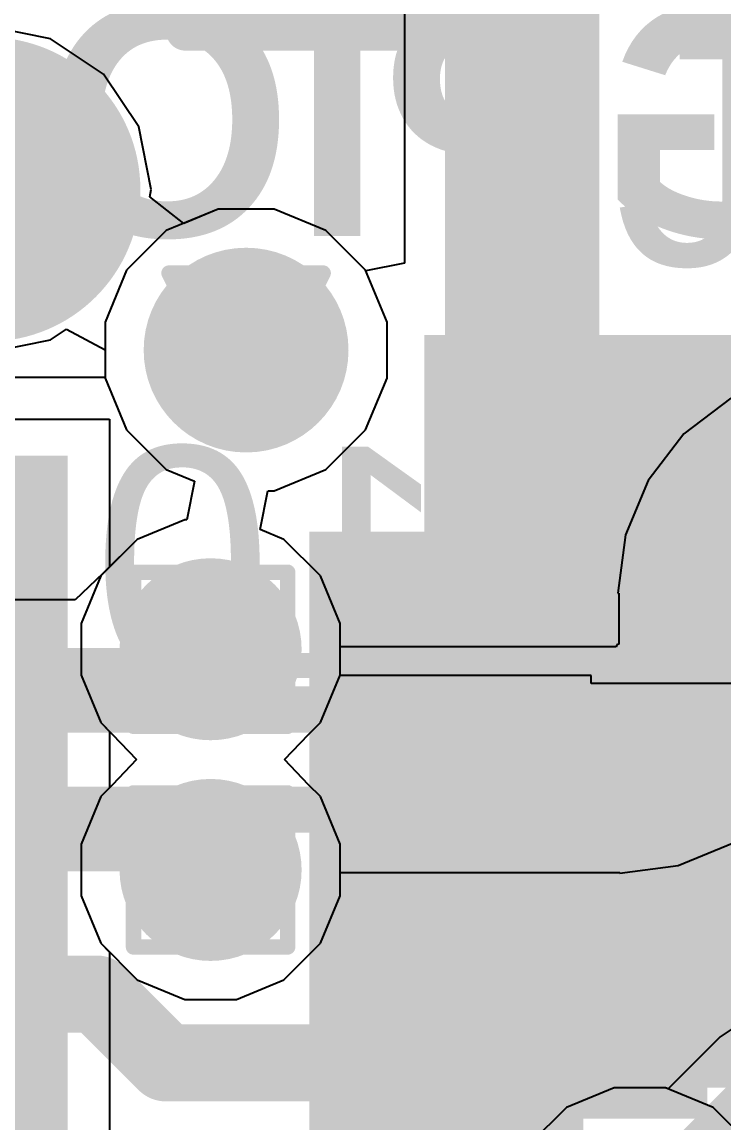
# Model space of a CAD drawing. Header units: inches. Extents: x -6 to 5433, y -4 to 5447.
# Drawn here: x 2.467 to 4.78, y 21.61 to 25.236 of the extents above; entities that cross this region are included whole.
import ezdxf

# ---------------------------------------------------------------- set-up
doc = ezdxf.new("R2010")
doc.units = ezdxf.units.IN
for name, color, linetype in [('Bottom Layer', 5, 'Continuous'), ('Bottom Overlay', 54, 'Continuous'), ('Bottom Paste', 16, 'Continuous'), ('Bottom Solder', 6, 'Continuous'), ('Drill Drawing', 1, 'Continuous'), ('Ground', 16, 'Continuous'), ('Multi-Layer', 9, 'Continuous'), ('Pad Holes', 156, 'Continuous'), ('Power', 76, 'Continuous'), ('Top Layer', 1, 'Continuous'), ('Top Overlay', 2, 'Continuous'), ('Top Paste', 8, 'Continuous'), ('Top Solder', 216, 'Continuous'), ('Via Holes', 16, 'Continuous')]:
    doc.layers.add(name, color=color, linetype=linetype)
doc.styles.add('Arial', font='', dxfattribs={"height": 0.2})
doc.styles.add('Arial_Bold', font='', dxfattribs={"height": 0.2})
doc.styles.get('Arial').set_extended_font_data('Arial')
doc.styles.get('Arial_Bold').set_extended_font_data('Arial', bold=True)

# ---------------------------------------------------------------- blocks, each defined once
blk = doc.blocks.new('S___23_B_108')
at = {"layer": 'Bottom Layer'}
for points in [[(-1.36000109, 1.46000089), (-0.54000019, 1.46000089), (-0.54000019, 0.54000019), (-1.36000109, 0.54000019)], [(0.54000019, 1.46000089), (1.36000109, 1.46000089), (1.36000109, 0.54000019), (0.54000019, 0.54000019)], [(-0.41000045, -0.54000019), (0.41000045, -0.54000019), (0.41000045, -1.46000089), (-0.41000045, -1.46000089)]]:
    blk.add_hatch(color=5, dxfattribs=at).paths.add_polyline_path(points)
at = {"layer": 'Bottom Paste'}
for points in [[(-1.36000109, 1.46000089), (-0.54000019, 1.46000089), (-0.54000019, 0.54000019), (-1.36000109, 0.54000019)], [(0.54000019, 1.46000089), (1.36000109, 1.46000089), (1.36000109, 0.54000019), (0.54000019, 0.54000019)], [(-0.41000045, -0.54000019), (0.41000045, -0.54000019), (0.41000045, -1.46000089), (-0.41000045, -1.46000089)]]:
    blk.add_hatch(color=16, dxfattribs=at).paths.add_polyline_path(points)
at = {"layer": 'Bottom Solder'}
for points in [[(-1.46160109, 1.56160089), (-0.43840019, 1.56160089), (-0.43840019, 0.43840019), (-1.46160109, 0.43840019)], [(0.43840019, 1.56160089), (1.46160109, 1.56160089), (1.46160109, 0.43840019), (0.43840019, 0.43840019)], [(-0.51160045, -0.43840019), (0.51160045, -0.43840019), (0.51160045, -1.56160089), (-0.51160045, -1.56160089)]]:
    blk.add_hatch(color=6, dxfattribs=at).paths.add_polyline_path(points)
at = {"layer": 'Bottom Overlay'}
for points in [[(-1.6764, 1.2954, 0.127, 0.127, 0), (-1.5494, 1.1684, 0.127, 0.127, 0)], [(-1.6764, 1.0414, 0.127, 0.127, 0), (-1.6764, 1.2954, 0.127, 0.127, 0)], [(-1.6764, 1.0414, 0.127, 0.127, 0), (-1.5494, 1.1684, 0.127, 0.127, 0)], [(-0.3302, 0.7874, 0.127, 0.127, 0), (0.3302, 0.7874, 0.127, 0.127, 0)], [(-1.5494, -0.8128, 0.127, 0.127, 0), (-1.5494, 0.5841999999999999, 0.127, 0.127, 0)], [(1.5494, -0.8128, 0.127, 0.127, 0), (1.5494, 0.5841999999999999, 0.127, 0.127, 0)], [(-1.5494, -0.8128, 0.127, 0.127, 0), (-0.5588, -0.8128, 0.127, 0.127, 0)], [(0.5588, -0.8128, 0.127, 0.127, 0), (1.5494, -0.8128, 0.127, 0.127, 0)]]:
    blk.add_lwpolyline(points, format="xyseb", dxfattribs=at)
for points in [[(-1.70815, 1.2954, 0.0635, 0.0635, 1), (-1.64465, 1.2954, 0.0635, 0.0635, 1)], [(-1.70815, 1.2954, 0.0635, 0.0635, 1), (-1.64465, 1.2954, 0.0635, 0.0635, 1)], [(-1.58115, 1.1684, 0.0635, 0.0635, 1), (-1.51765, 1.1684, 0.0635, 0.0635, 1)], [(-1.58115, 1.1684, 0.0635, 0.0635, 1), (-1.51765, 1.1684, 0.0635, 0.0635, 1)], [(-1.70815, 1.0414, 0.0635, 0.0635, 1), (-1.64465, 1.0414, 0.0635, 0.0635, 1)], [(-1.70815, 1.0414, 0.0635, 0.0635, 1), (-1.64465, 1.0414, 0.0635, 0.0635, 1)], [(-0.36195, 0.7874, 0.0635, 0.0635, 1), (-0.29845, 0.7874, 0.0635, 0.0635, 1)], [(0.29845, 0.7874, 0.0635, 0.0635, 1), (0.36195, 0.7874, 0.0635, 0.0635, 1)], [(-1.58115, 0.5841999999999999, 0.0635, 0.0635, 1), (-1.51765, 0.5841999999999999, 0.0635, 0.0635, 1)], [(1.51765, 0.5841999999999999, 0.0635, 0.0635, 1), (1.58115, 0.5841999999999999, 0.0635, 0.0635, 1)], [(-1.58115, -0.8128, 0.0635, 0.0635, 1), (-1.51765, -0.8128, 0.0635, 0.0635, 1)], [(-1.58115, -0.8128, 0.0635, 0.0635, 1), (-1.51765, -0.8128, 0.0635, 0.0635, 1)], [(-0.5905499999999999, -0.8128, 0.0635, 0.0635, 1), (-0.52705, -0.8128, 0.0635, 0.0635, 1)], [(0.52705, -0.8128, 0.0635, 0.0635, 1), (0.5905499999999999, -0.8128, 0.0635, 0.0635, 1)], [(1.51765, -0.8128, 0.0635, 0.0635, 1), (1.58115, -0.8128, 0.0635, 0.0635, 1)], [(1.51765, -0.8128, 0.0635, 0.0635, 1), (1.58115, -0.8128, 0.0635, 0.0635, 1)]]:
    blk.add_lwpolyline(points, format="xyseb", close=True, dxfattribs=at)
blk = doc.blocks.new('12401832E402A_149')
at = {"layer": 'Bottom Layer'}
h = blk.add_hatch(color=5, dxfattribs=at)
edge = h.paths.add_edge_path()
edge.add_arc((-4.12999682, 1.62000057), 0.3999992, 180, 360)
edge.add_line((-3.72999762, 1.62000057), (-3.72999762, 2.42000151))
edge.add_arc((-4.12999682, 2.42000151), 0.3999992, 0, 180)
edge.add_line((-4.52999602, 2.42000151), (-4.52999602, 1.62000057))
at = {"layer": 'Bottom Solder'}
h = blk.add_hatch(color=6, dxfattribs=at)
edge = h.paths.add_edge_path()
edge.add_arc((-3.59999788, 3.27000108), 0.1016, 0, 360)
h = blk.add_hatch(color=6, dxfattribs=at)
edge = h.paths.add_edge_path()
edge.add_arc((-4.12999682, 1.62000057), 0.5015992, 180, 360)
edge.add_line((-3.628397619999999, 1.62000057), (-3.628397619999999, 2.42000151))
edge.add_arc((-4.12999682, 2.42000151), 0.5015992, 0, 180)
edge.add_line((-4.63159602, 2.42000151), (-4.63159602, 1.62000057))
at = {"layer": 'Ground'}
h = blk.add_hatch(color=16, dxfattribs=at)
edge = h.paths.add_edge_path()
edge.add_arc((-4.12999682, 1.62000057), 0.3999992, 180, 360)
edge.add_line((-3.72999762, 1.62000057), (-3.72999762, 2.42000151))
edge.add_arc((-4.12999682, 2.42000151), 0.3999992, 0, 180)
edge.add_line((-4.52999602, 2.42000151), (-4.52999602, 1.62000057))
at = {"layer": 'Multi-Layer'}
h = blk.add_hatch(color=9, dxfattribs=at)
edge = h.paths.add_edge_path()
edge.add_arc((-4.12999682, 1.62000057), 0.3999992, 180, 360)
edge.add_line((-3.72999762, 1.62000057), (-3.72999762, 2.42000151))
edge.add_arc((-4.12999682, 2.42000151), 0.3999992, 0, 180)
edge.add_line((-4.52999602, 2.42000151), (-4.52999602, 1.62000057))
at = {"layer": 'Pad Holes'}
h = blk.add_hatch(color=7, dxfattribs=at)
edge = h.paths.add_edge_path()
edge.add_arc((-3.59999788, 3.27000108), 0.33749996, 0, 360)
h = blk.add_hatch(color=7, dxfattribs=at)
edge = h.paths.add_edge_path()
edge.add_arc((-4.12999682, 1.72000037), 0.2499995, 180, 360)
edge.add_line((-3.87999732, 1.72000037), (-3.87999732, 2.32000171))
edge.add_arc((-4.12999682, 2.32000171), 0.2499995, 0, 180)
edge.add_line((-4.37999632, 2.32000171), (-4.37999632, 1.72000037))
at = {"layer": 'Power'}
h = blk.add_hatch(color=76, dxfattribs=at)
edge = h.paths.add_edge_path()
edge.add_arc((-4.12999682, 1.62000057), 0.3999992, 180, 360)
edge.add_line((-3.72999762, 1.62000057), (-3.72999762, 2.42000151))
edge.add_arc((-4.12999682, 2.42000151), 0.3999992, 0, 180)
edge.add_line((-4.52999602, 2.42000151), (-4.52999602, 1.62000057))
at = {"layer": 'Top Layer'}
for points in [[(-2.89999674, 3.58000173), (-2.89999674, 4.28000287), (-2.59999734, 4.28000287), (-2.59999734, 3.58000173)], [(-2.39999774, 3.58000173), (-2.39999774, 4.28000287), (-2.09999834, 4.28000287), (-2.09999834, 3.58000173)], [(-1.8999962, 3.58000173), (-1.8999962, 4.28000287), (-1.5999968, 4.28000287), (-1.5999968, 3.58000173)], [(-1.3999972, 3.58000173), (-1.3999972, 4.28000287), (-1.0999978, 4.28000287), (-1.0999978, 3.58000173)], [(-3.14999624, 1.88000005), (-3.14999624, 2.58000119), (-2.84999684, 2.58000119), (-2.84999684, 1.88000005)], [(-2.64999724, 1.88000005), (-2.64999724, 2.58000119), (-2.34999784, 2.58000119), (-2.34999784, 1.88000005)], [(-2.14999824, 1.88000005), (-2.14999824, 2.58000119), (-1.84999884, 2.58000119), (-1.84999884, 1.88000005)], [(-1.6499967, 1.88000005), (-1.6499967, 2.58000119), (-1.3499973, 2.58000119), (-1.3499973, 1.88000005)], [(-1.1499977, 1.88000005), (-1.1499977, 2.58000119), (-0.8499983, 2.58000119), (-0.8499983, 1.88000005)]]:
    blk.add_hatch(color=1, dxfattribs=at).paths.add_polyline_path(points)
h = blk.add_hatch(color=1, dxfattribs=at)
edge = h.paths.add_edge_path()
edge.add_arc((-4.12999682, 1.62000057), 0.3999992, 180, 360)
edge.add_line((-3.72999762, 1.62000057), (-3.72999762, 2.42000151))
edge.add_arc((-4.12999682, 2.42000151), 0.3999992, 0, 180)
edge.add_line((-4.52999602, 2.42000151), (-4.52999602, 1.62000057))
at = {"layer": 'Top Paste'}
for points in [[(-2.89999674, 3.58000173), (-2.89999674, 4.28000287), (-2.59999734, 4.28000287), (-2.59999734, 3.58000173)], [(-2.39999774, 3.58000173), (-2.39999774, 4.28000287), (-2.09999834, 4.28000287), (-2.09999834, 3.58000173)], [(-1.8999962, 3.58000173), (-1.8999962, 4.28000287), (-1.5999968, 4.28000287), (-1.5999968, 3.58000173)], [(-1.3999972, 3.58000173), (-1.3999972, 4.28000287), (-1.0999978, 4.28000287), (-1.0999978, 3.58000173)], [(-3.14999624, 1.88000005), (-3.14999624, 2.58000119), (-2.84999684, 2.58000119), (-2.84999684, 1.88000005)], [(-2.64999724, 1.88000005), (-2.64999724, 2.58000119), (-2.34999784, 2.58000119), (-2.34999784, 1.88000005)], [(-2.14999824, 1.88000005), (-2.14999824, 2.58000119), (-1.84999884, 2.58000119), (-1.84999884, 1.88000005)], [(-1.6499967, 1.88000005), (-1.6499967, 2.58000119), (-1.3499973, 2.58000119), (-1.3499973, 1.88000005)], [(-1.1499977, 1.88000005), (-1.1499977, 2.58000119), (-0.8499983, 2.58000119), (-0.8499983, 1.88000005)]]:
    blk.add_hatch(color=8, dxfattribs=at).paths.add_polyline_path(points)
at = {"layer": 'Top Solder'}
for points in [[(-3.00159674, 3.47840173), (-3.00159674, 4.381602869999999), (-2.49839734, 4.381602869999999), (-2.49839734, 3.47840173)], [(-2.50159774, 3.47840173), (-2.50159774, 4.381602869999999), (-1.99839834, 4.381602869999999), (-1.99839834, 3.47840173)], [(-2.0015962, 3.47840173), (-2.0015962, 4.381602869999999), (-1.4983968, 4.381602869999999), (-1.4983968, 3.47840173)], [(-1.5015972, 3.47840173), (-1.5015972, 4.381602869999999), (-0.9983978, 4.381602869999999), (-0.9983978, 3.47840173)], [(-3.25159624, 1.77840005), (-3.25159624, 2.68160119), (-2.74839684, 2.68160119), (-2.74839684, 1.77840005)], [(-2.75159724, 1.77840005), (-2.75159724, 2.68160119), (-2.24839784, 2.68160119), (-2.24839784, 1.77840005)], [(-2.25159824, 1.77840005), (-2.25159824, 2.68160119), (-1.74839884, 2.68160119), (-1.74839884, 1.77840005)], [(-1.7515967, 1.77840005), (-1.7515967, 2.68160119), (-1.2483973, 2.68160119), (-1.2483973, 1.77840005)], [(-1.2515977, 1.77840005), (-1.2515977, 2.68160119), (-0.7483983, 2.68160119), (-0.7483983, 1.77840005)]]:
    blk.add_hatch(color=216, dxfattribs=at).paths.add_polyline_path(points)
h = blk.add_hatch(color=216, dxfattribs=at)
edge = h.paths.add_edge_path()
edge.add_arc((-3.59999788, 3.27000108), 0.1016, 0, 360)
h = blk.add_hatch(color=216, dxfattribs=at)
edge = h.paths.add_edge_path()
edge.add_arc((-4.12999682, 1.62000057), 0.5015992, 180, 360)
edge.add_line((-3.628397619999999, 1.62000057), (-3.628397619999999, 2.42000151))
edge.add_arc((-4.12999682, 2.42000151), 0.5015992, 0, 180)
edge.add_line((-4.63159602, 2.42000151), (-4.63159602, 1.62000057))
at = {"layer": 'Top Overlay'}
for points in [[(-2.6543, 4.610099999999999, 0.127, 0.127, 0), (-2.9083, 4.610099999999999, 0.127, 0.127, 0)], [(-2.7813, 4.483099999999999, 0.127, 0.127, 0), (-2.9083, 4.610099999999999, 0.127, 0.127, 0)], [(-2.7813, 4.483099999999999, 0.127, 0.127, 0), (-2.6543, 4.610099999999999, 0.127, 0.127, 0)], [(-4.650798419999999, 3.07000148, 0.127, 0.127, 0), (-4.650798419999999, 4.180001799999999, 0.127, 0.127, 0)], [(-3.28079862, 4.180001799999999, 0.127, 0.127, 0), (-4.650798419999999, 4.180001799999999, 0.127, 0.127, 0)]]:
    blk.add_lwpolyline(points, format="xyseb", dxfattribs=at)
for points in [[(-2.94005, 4.610099999999999, 0.0635, 0.0635, 1), (-2.87655, 4.610099999999999, 0.0635, 0.0635, 1)], [(-2.94005, 4.610099999999999, 0.0635, 0.0635, 1), (-2.87655, 4.610099999999999, 0.0635, 0.0635, 1)], [(-2.68605, 4.610099999999999, 0.0635, 0.0635, 1), (-2.62255, 4.610099999999999, 0.0635, 0.0635, 1)], [(-2.68605, 4.610099999999999, 0.0635, 0.0635, 1), (-2.62255, 4.610099999999999, 0.0635, 0.0635, 1)], [(-2.81305, 4.483099999999999, 0.0635, 0.0635, 1), (-2.74955, 4.483099999999999, 0.0635, 0.0635, 1)], [(-2.81305, 4.483099999999999, 0.0635, 0.0635, 1), (-2.74955, 4.483099999999999, 0.0635, 0.0635, 1)], [(-4.68254842, 4.180001799999999, 0.0635, 0.0635, 1), (-4.619048419999999, 4.180001799999999, 0.0635, 0.0635, 1)], [(-4.68254842, 4.180001799999999, 0.0635, 0.0635, 1), (-4.619048419999999, 4.180001799999999, 0.0635, 0.0635, 1)], [(-3.31254862, 4.180001799999999, 0.0635, 0.0635, 1), (-3.24904862, 4.180001799999999, 0.0635, 0.0635, 1)], [(-4.68254842, 3.07000148, 0.0635, 0.0635, 1), (-4.619048419999999, 3.07000148, 0.0635, 0.0635, 1)]]:
    blk.add_lwpolyline(points, format="xyseb", close=True, dxfattribs=at)

msp = doc.modelspace()

# ---------------------------------------------------------------- hatches: boundary and pattern name
at = {"layer": 'Bottom Layer'}
for points in [[(3.79296422, 24.2047268), (3.79296422, 22.91536184), (5.4019831, 22.91536184), (5.4019831, 24.2047268)], [(3.80317756, 23.5757593), (3.80317756, 21.7226007), (4.981082239999999, 21.7226007), (4.981082239999999, 23.5757593)]]:
    msp.add_hatch(color=5, dxfattribs=at).paths.add_polyline_path(points)
h = msp.add_hatch(color=5, dxfattribs=at)
edge = h.paths.add_edge_path()
edge.add_arc((3.08806342, 23.16823408), 0.2999994, 0, 360)
h = msp.add_hatch(color=5, dxfattribs=at)
edge = h.paths.add_edge_path()
edge.add_arc((3.08806342, 22.44067902), 0.2999994, 0, 360)
at = {"layer": 'Ground'}
h = msp.add_hatch(color=16, dxfattribs=at)
edge = h.paths.add_edge_path()
edge.add_arc((3.08806342, 23.16823408), 0.2999994, 0, 360)
h = msp.add_hatch(color=16, dxfattribs=at)
edge = h.paths.add_edge_path()
edge.add_arc((3.08806342, 22.44067902), 0.2999994, 0, 360)
at = {"layer": 'Power'}
h = msp.add_hatch(color=76, dxfattribs=at)
edge = h.paths.add_edge_path()
edge.add_arc((3.08806342, 23.16823408), 0.2999994, 0, 360)
h = msp.add_hatch(color=76, dxfattribs=at)
edge = h.paths.add_edge_path()
edge.add_arc((3.08806342, 22.44067902), 0.2999994, 0, 360)
at = {"layer": 'Top Layer'}
h = msp.add_hatch(color=1, dxfattribs=at)
edge = h.paths.add_edge_path()
edge.add_arc((3.08806342, 23.16823408), 0.2999994, 0, 360)
h = msp.add_hatch(color=1, dxfattribs=at)
edge = h.paths.add_edge_path()
edge.add_arc((3.08806342, 22.44067902), 0.2999994, 0, 360)
at = {"layer": 'Via Holes'}
h = msp.add_hatch(color=7, dxfattribs=at)
edge = h.paths.add_edge_path()
edge.add_arc((3.08806342, 23.16823408), 0.1499997, 0, 360)
h = msp.add_hatch(color=7, dxfattribs=at)
edge = h.paths.add_edge_path()
edge.add_arc((3.08806342, 22.44067902), 0.1499997, 0, 360)

# ---------------------------------------------------------------- linework, layer by layer
at = {"layer": 'Bottom Layer'}
for p, q in [((3.7265991, 27.50846416), (3.7265991, 24.44102554)), ((3.1126684, 24.61895762), (2.94194484, 24.54824148)), ((3.29745848, 24.61895762), (3.1126684, 24.61895762)), ((3.468182039999999, 24.54824148), (3.29745848, 24.61895762)), ((2.94194484, 24.54824148), (2.81127962, 24.41757626)), ((3.59884726, 24.41757626), (3.468182039999999, 24.54824148)), ((2.81127962, 24.41757626), (2.74056348, 24.2468527)), ((3.5995991, 24.4157627), (3.59884726, 24.41757626)), ((3.7265991, 24.44102554), (3.5995991, 24.4157627)), ((2.74056348, 24.2468527), (2.74056348, 24.0642648)), ((2.74056348, 24.0642648), (-2.06478886, 24.0642648)), ((-2.06478886, 23.9268), (2.75506434, 23.9268)), ((2.75506434, 23.9268), (2.75506434, 23.43909968)), ((2.75506434, 23.43909968), (2.72607278, 23.41010812)), ((2.72607278, 23.41010812), (2.66106402, 23.25316914)), ((2.66106402, 23.25316914), (2.66106402, 23.08329902)), ((2.66106402, 23.08329902), (2.72607278, 22.92636004)), ((2.72607278, 22.92636004), (2.75506434, 22.89736848)), ((2.75506434, 22.89736848), (2.75506434, 22.71154462)), ((2.75506434, 22.71154462), (2.72607278, 22.68255306)), ((2.72607278, 22.68255306), (2.66106402, 22.52561408)), ((2.66106402, 22.52561408), (2.66106402, 22.35574396)), ((2.66106402, 22.35574396), (2.72607278, 22.19880498)), ((2.72607278, 22.19880498), (2.75506434, 22.16981342)), ((2.75506434, 22.16981342), (2.75506434, 21.1120482))]:
    msp.add_line(p, q, dxfattribs=at)
msp.add_lwpolyline([(4.115064159999999, 23.8352584, 0.508, 0.508, 0), (4.115064159999999, 27.50846416, 0.508, 0.508, 0)], format="xyseb", dxfattribs=at)
msp.add_lwpolyline([(3.98806416, 23.8352584, 0.254, 0.254, 1), (4.24206416, 23.8352584, 0.254, 0.254, 1)], format="xyseb", close=True, dxfattribs=at)
at = {"layer": 'Drill Drawing'}
for points in [[(2.95106344, 24.40845766, 0.0508, 0.0508, 0), (3.45906344, 24.40845766, 0.0508, 0.0508, 0)], [(2.95106344, 24.40845766, 0.0508, 0.0508, 0), (3.20506344, 23.90045766, 0.0508, 0.0508, 0)], [(3.20506344, 23.90045766, 0.0508, 0.0508, 0), (3.45906344, 24.40845766, 0.0508, 0.0508, 0)], [(2.83406342, 23.42223408, 0.0508, 0.0508, 0), (3.34206342, 23.42223408, 0.0508, 0.0508, 0)], [(2.83406342, 22.91423408, 0.0508, 0.0508, 0), (2.83406342, 23.42223408, 0.0508, 0.0508, 0)], [(3.34206342, 22.91423408, 0.0508, 0.0508, 0), (3.34206342, 23.42223408, 0.0508, 0.0508, 0)], [(2.93566342, 23.32063408, 0.0508, 0.0508, 0), (3.24046342, 23.32063408, 0.0508, 0.0508, 0)], [(2.93566342, 23.01583408, 0.0508, 0.0508, 0), (2.93566342, 23.32063408, 0.0508, 0.0508, 0)], [(3.24046342, 23.01583408, 0.0508, 0.0508, 0), (3.24046342, 23.32063408, 0.0508, 0.0508, 0)], [(2.93566342, 23.01583408, 0.0508, 0.0508, 0), (3.24046342, 23.01583408, 0.0508, 0.0508, 0)], [(2.83406342, 22.91423408, 0.0508, 0.0508, 0), (3.34206342, 22.91423408, 0.0508, 0.0508, 0)], [(2.83406342, 22.69467902, 0.0508, 0.0508, 0), (3.34206342, 22.69467902, 0.0508, 0.0508, 0)], [(2.83406342, 22.18667902, 0.0508, 0.0508, 0), (2.83406342, 22.69467902, 0.0508, 0.0508, 0)], [(3.34206342, 22.18667902, 0.0508, 0.0508, 0), (3.34206342, 22.69467902, 0.0508, 0.0508, 0)], [(2.93566342, 22.59307902, 0.0508, 0.0508, 0), (3.24046342, 22.59307902, 0.0508, 0.0508, 0)], [(2.93566342, 22.28827902, 0.0508, 0.0508, 0), (2.93566342, 22.59307902, 0.0508, 0.0508, 0)], [(3.24046342, 22.28827902, 0.0508, 0.0508, 0), (3.24046342, 22.59307902, 0.0508, 0.0508, 0)], [(2.93566342, 22.28827902, 0.0508, 0.0508, 0), (3.24046342, 22.28827902, 0.0508, 0.0508, 0)], [(2.83406342, 22.18667902, 0.0508, 0.0508, 0), (3.34206342, 22.18667902, 0.0508, 0.0508, 0)]]:
    msp.add_lwpolyline(points, format="xyseb", dxfattribs=at)
for points in [[(2.93836344, 24.40845766, 0.0254, 0.0254, 1), (2.96376344, 24.40845766, 0.0254, 0.0254, 1)], [(2.93836344, 24.40845766, 0.0254, 0.0254, 1), (2.96376344, 24.40845766, 0.0254, 0.0254, 1)], [(3.446363439999999, 24.40845766, 0.0254, 0.0254, 1), (3.47176344, 24.40845766, 0.0254, 0.0254, 1)], [(3.446363439999999, 24.40845766, 0.0254, 0.0254, 1), (3.47176344, 24.40845766, 0.0254, 0.0254, 1)], [(3.19236344, 23.90045766, 0.0254, 0.0254, 1), (3.21776344, 23.90045766, 0.0254, 0.0254, 1)], [(3.19236344, 23.90045766, 0.0254, 0.0254, 1), (3.21776344, 23.90045766, 0.0254, 0.0254, 1)], [(2.82136342, 23.42223408, 0.0254, 0.0254, 1), (2.84676342, 23.42223408, 0.0254, 0.0254, 1)], [(2.82136342, 23.42223408, 0.0254, 0.0254, 1), (2.84676342, 23.42223408, 0.0254, 0.0254, 1)], [(3.32936342, 23.42223408, 0.0254, 0.0254, 1), (3.35476342, 23.42223408, 0.0254, 0.0254, 1)], [(3.32936342, 23.42223408, 0.0254, 0.0254, 1), (3.35476342, 23.42223408, 0.0254, 0.0254, 1)], [(2.92296342, 23.32063408, 0.0254, 0.0254, 1), (2.94836342, 23.32063408, 0.0254, 0.0254, 1)], [(2.92296342, 23.32063408, 0.0254, 0.0254, 1), (2.94836342, 23.32063408, 0.0254, 0.0254, 1)], [(3.22776342, 23.32063408, 0.0254, 0.0254, 1), (3.25316342, 23.32063408, 0.0254, 0.0254, 1)], [(3.22776342, 23.32063408, 0.0254, 0.0254, 1), (3.25316342, 23.32063408, 0.0254, 0.0254, 1)], [(2.92296342, 23.01583408, 0.0254, 0.0254, 1), (2.94836342, 23.01583408, 0.0254, 0.0254, 1)], [(2.92296342, 23.01583408, 0.0254, 0.0254, 1), (2.94836342, 23.01583408, 0.0254, 0.0254, 1)], [(3.22776342, 23.01583408, 0.0254, 0.0254, 1), (3.25316342, 23.01583408, 0.0254, 0.0254, 1)], [(3.22776342, 23.01583408, 0.0254, 0.0254, 1), (3.25316342, 23.01583408, 0.0254, 0.0254, 1)], [(2.82136342, 22.91423408, 0.0254, 0.0254, 1), (2.84676342, 22.91423408, 0.0254, 0.0254, 1)], [(2.82136342, 22.91423408, 0.0254, 0.0254, 1), (2.84676342, 22.91423408, 0.0254, 0.0254, 1)], [(3.32936342, 22.91423408, 0.0254, 0.0254, 1), (3.35476342, 22.91423408, 0.0254, 0.0254, 1)], [(3.32936342, 22.91423408, 0.0254, 0.0254, 1), (3.35476342, 22.91423408, 0.0254, 0.0254, 1)], [(2.82136342, 22.69467902, 0.0254, 0.0254, 1), (2.84676342, 22.69467902, 0.0254, 0.0254, 1)], [(2.82136342, 22.69467902, 0.0254, 0.0254, 1), (2.84676342, 22.69467902, 0.0254, 0.0254, 1)], [(3.32936342, 22.69467902, 0.0254, 0.0254, 1), (3.35476342, 22.69467902, 0.0254, 0.0254, 1)], [(3.32936342, 22.69467902, 0.0254, 0.0254, 1), (3.35476342, 22.69467902, 0.0254, 0.0254, 1)], [(2.92296342, 22.59307902, 0.0254, 0.0254, 1), (2.94836342, 22.59307902, 0.0254, 0.0254, 1)], [(2.92296342, 22.59307902, 0.0254, 0.0254, 1), (2.94836342, 22.59307902, 0.0254, 0.0254, 1)], [(3.22776342, 22.59307902, 0.0254, 0.0254, 1), (3.25316342, 22.59307902, 0.0254, 0.0254, 1)], [(3.22776342, 22.59307902, 0.0254, 0.0254, 1), (3.25316342, 22.59307902, 0.0254, 0.0254, 1)], [(2.92296342, 22.28827902, 0.0254, 0.0254, 1), (2.94836342, 22.28827902, 0.0254, 0.0254, 1)], [(2.92296342, 22.28827902, 0.0254, 0.0254, 1), (2.94836342, 22.28827902, 0.0254, 0.0254, 1)], [(3.22776342, 22.28827902, 0.0254, 0.0254, 1), (3.25316342, 22.28827902, 0.0254, 0.0254, 1)], [(3.22776342, 22.28827902, 0.0254, 0.0254, 1), (3.25316342, 22.28827902, 0.0254, 0.0254, 1)], [(2.82136342, 22.18667902, 0.0254, 0.0254, 1), (2.84676342, 22.18667902, 0.0254, 0.0254, 1)], [(2.82136342, 22.18667902, 0.0254, 0.0254, 1), (2.84676342, 22.18667902, 0.0254, 0.0254, 1)], [(3.32936342, 22.18667902, 0.0254, 0.0254, 1), (3.35476342, 22.18667902, 0.0254, 0.0254, 1)], [(3.32936342, 22.18667902, 0.0254, 0.0254, 1), (3.35476342, 22.18667902, 0.0254, 0.0254, 1)]]:
    msp.add_lwpolyline(points, format="xyseb", close=True, dxfattribs=at)
at = {"layer": 'Ground'}
for p, q in [((3.1126684, 24.61895762), (2.94194484, 24.54824148)), ((3.29745848, 24.61895762), (3.1126684, 24.61895762)), ((3.468182039999999, 24.54824148), (3.29745848, 24.61895762)), ((2.94194484, 24.54824148), (2.81127962, 24.41757626)), ((3.59884726, 24.41757626), (3.468182039999999, 24.54824148)), ((2.81127962, 24.41757626), (2.74056348, 24.2468527)), ((3.669563399999999, 24.2468527), (3.59884726, 24.41757626)), ((2.74056348, 24.2468527), (2.74056348, 24.06206262)), ((3.669563399999999, 24.06206262), (3.669563399999999, 24.2468527)), ((2.74056348, 24.06206262), (2.81127962, 23.89133906)), ((3.59884726, 23.89133906), (3.669563399999999, 24.06206262)), ((4.80190556, 23.99612422), (4.6480349, 23.87805486)), ((2.81127962, 23.89133906), (2.94194484, 23.76067384)), ((3.468182039999999, 23.76067384), (3.59884726, 23.89133906)), ((4.6480349, 23.87805486), (4.52996554, 23.7241842)), ((2.94194484, 23.76067384), (3.03474628, 23.72223348)), ((3.29745848, 23.6899577), (3.468182039999999, 23.76067384)), ((3.03474628, 23.72223348), (3.00948344, 23.59523348)), ((4.52996554, 23.7241842), (4.4557442, 23.54499736)), ((3.25091806, 23.5629577), (3.2761809, 23.6899577)), ((3.2761809, 23.6899577), (3.29745848, 23.6899577)), ((3.00312836, 23.59523348), (2.84618938, 23.53022472)), ((3.00948344, 23.59523348), (3.00312836, 23.59523348)), ((3.32993746, 23.53022472), (3.25091806, 23.5629577)), ((4.4557442, 23.54499736), (4.43042802, 23.35270666)), ((2.84618938, 23.53022472), (2.72607278, 23.41010812)), ((3.45005406, 23.41010812), (3.32993746, 23.53022472)), ((2.72607278, 23.41010812), (2.66106402, 23.25316914)), ((3.51506282, 23.25316914), (3.45005406, 23.41010812)), ((4.43042802, 23.35270666), (4.432802919999999, 23.35270666)), ((4.432802919999999, 23.35270666), (4.432802919999999, 23.18485584)), ((2.66106402, 23.25316914), (2.66106402, 23.08329902)), ((3.51506282, 23.176738), (3.51506282, 23.25316914)), ((4.42468508, 23.176738), (3.51506282, 23.176738)), ((4.42706252, 23.1824784), (4.42468508, 23.176738)), ((4.432802919999999, 23.18485584), (4.42706252, 23.1824784)), ((2.66106402, 23.08329902), (2.72607278, 22.92636004)), ((2.72607278, 22.92636004), (2.76500844, 22.88742438)), ((2.76500844, 22.88742438), (2.84447488, 22.80445528)), ((2.84447488, 22.80445528), (2.76500844, 22.72148872)), ((2.76500844, 22.72148872), (2.72607278, 22.68255306)), ((2.72607278, 22.68255306), (2.66106402, 22.52561408)), ((2.66106402, 22.52561408), (2.66106402, 22.35574396)), ((4.6290738, 22.45511892), (4.808260639999999, 22.52934026)), ((4.4367831, 22.42980274), (4.6290738, 22.45511892)), ((3.51506282, 22.35574396), (3.51506282, 22.43217764)), ((3.51506282, 22.43217764), (4.4367831, 22.43217764)), ((4.4367831, 22.43217764), (4.4367831, 22.42980274)), ((2.66106402, 22.35574396), (2.72607278, 22.19880498)), ((3.45005406, 22.19880498), (3.51506282, 22.35574396)), ((2.72607278, 22.19880498), (2.84618938, 22.07868838)), ((3.32993746, 22.07868838), (3.45005406, 22.19880498)), ((2.84618938, 22.07868838), (3.00312836, 22.01367962)), ((3.17299848, 22.01367962), (3.32993746, 22.07868838)), ((3.00312836, 22.01367962), (3.17299848, 22.01367962)), ((4.842934179999999, 21.94053524), (4.767318379999999, 21.8900121)), ((4.767318379999999, 21.8900121), (4.59626208, 21.71895326)), ((4.417593399999999, 21.72259816), (4.26065442, 21.6575894)), ((4.58746352, 21.72259816), (4.417593399999999, 21.72259816)), ((4.59626208, 21.71895326), (4.58746352, 21.72259816)), ((4.26065442, 21.6575894), (4.14053782, 21.5374728))]:
    msp.add_line(p, q, dxfattribs=at)
for points in [[(4.639983099999999, 23.35270666, 0.1524, 0.1524, -0.9999999999999999), (5.7067831, 23.35270666, 0.1524, 0.1524, 0)], [(4.639983099999999, 23.17275782, 0.1524, 0.1524, 0), (4.639983099999999, 23.35270666, 0.1524, 0.1524, 0)], [(4.639983099999999, 23.17275782, 0.1524, 0.1524, -0.4142135623730951), (4.4367831, 22.96955782, 0.1524, 0.1524, 0)], [(4.9701831, 23.17275782, 0.1524, 0.1524, -0.4142135623730951), (4.4367831, 22.63935782, 0.1524, 0.1524, 0)], [(3.08806342, 23.16823408, 0.1524, 0.1524, 0), (3.28673968, 22.96955782, 0.1524, 0.1524, 0)], [(3.28673968, 22.96955782, 0.1524, 0.1524, 0), (3.34060292, 22.96955782, 0.1524, 0.1524, 0)], [(3.34060292, 22.96955782, 0.1524, 0.1524, 0), (4.4367831, 22.96955782, 0.1524, 0.1524, 0)], [(3.08806342, 22.44067902, 0.1524, 0.1524, 0), (3.28674222, 22.63935782, 0.1524, 0.1524, 0)], [(3.28674222, 22.63935782, 0.1524, 0.1524, 0), (3.34060292, 22.63935782, 0.1524, 0.1524, 0)], [(3.34060292, 22.63935782, 0.1524, 0.1524, 0), (4.4367831, 22.63935782, 0.1524, 0.1524, 0)], [(4.50252846, 21.29559876, 0.2032, 0.2032, 0), (4.93212882, 21.72519912, 0.2032, 0.2032, 0)]]:
    msp.add_lwpolyline(points, format="xyseb", dxfattribs=at)
for points in [[(4.601883099999999, 23.35270666, 0.0762, 0.0762, 1), (4.678083099999999, 23.35270666, 0.0762, 0.0762, 1)], [(4.601883099999999, 23.35270666, 0.0762, 0.0762, 1), (4.678083099999999, 23.35270666, 0.0762, 0.0762, 1)], [(4.601883099999999, 23.17275782, 0.0762, 0.0762, 1), (4.678083099999999, 23.17275782, 0.0762, 0.0762, 1)], [(4.601883099999999, 23.17275782, 0.0762, 0.0762, 1), (4.678083099999999, 23.17275782, 0.0762, 0.0762, 1)], [(3.04996342, 23.16823408, 0.0762, 0.0762, 1), (3.12616342, 23.16823408, 0.0762, 0.0762, 1)], [(3.24863968, 22.96955782, 0.0762, 0.0762, 1), (3.32483968, 22.96955782, 0.0762, 0.0762, 1)], [(3.24863968, 22.96955782, 0.0762, 0.0762, 1), (3.32483968, 22.96955782, 0.0762, 0.0762, 1)], [(3.30250292, 22.96955782, 0.0762, 0.0762, 1), (3.37870292, 22.96955782, 0.0762, 0.0762, 1)], [(3.30250292, 22.96955782, 0.0762, 0.0762, 1), (3.37870292, 22.96955782, 0.0762, 0.0762, 1)], [(4.3986831, 22.96955782, 0.0762, 0.0762, 1), (4.4748831, 22.96955782, 0.0762, 0.0762, 1)], [(4.3986831, 22.96955782, 0.0762, 0.0762, 1), (4.4748831, 22.96955782, 0.0762, 0.0762, 1)], [(3.24864222, 22.63935782, 0.0762, 0.0762, 1), (3.32484222, 22.63935782, 0.0762, 0.0762, 1)], [(3.24864222, 22.63935782, 0.0762, 0.0762, 1), (3.32484222, 22.63935782, 0.0762, 0.0762, 1)], [(3.30250292, 22.63935782, 0.0762, 0.0762, 1), (3.37870292, 22.63935782, 0.0762, 0.0762, 1)], [(3.30250292, 22.63935782, 0.0762, 0.0762, 1), (3.37870292, 22.63935782, 0.0762, 0.0762, 1)], [(4.3986831, 22.63935782, 0.0762, 0.0762, 1), (4.4748831, 22.63935782, 0.0762, 0.0762, 1)], [(4.3986831, 22.63935782, 0.0762, 0.0762, 1), (4.4748831, 22.63935782, 0.0762, 0.0762, 1)], [(3.04996342, 22.44067902, 0.0762, 0.0762, 1), (3.12616342, 22.44067902, 0.0762, 0.0762, 1)]]:
    msp.add_lwpolyline(points, format="xyseb", close=True, dxfattribs=at)
at = {"layer": 'Power'}
for p, q in [((2.5606883, 25.18087928), (2.3550626, 25.2217809)), ((2.7350085, 25.0644025), (2.5606883, 25.18087928)), ((2.851485279999999, 24.8900823), (2.7350085, 25.0644025)), ((2.8923869, 24.6844566), (2.851485279999999, 24.8900823)), ((2.88746184, 24.6596916), (2.8923869, 24.6844566)), ((2.99952664, 24.57209208), (2.88746184, 24.6596916)), ((3.1126684, 24.61895762), (2.99952664, 24.57209208)), ((3.29745848, 24.61895762), (3.1126684, 24.61895762)), ((3.468182039999999, 24.54824148), (3.29745848, 24.61895762)), ((3.59884726, 24.41757626), (3.468182039999999, 24.54824148)), ((3.669563399999999, 24.2468527), (3.59884726, 24.41757626)), ((3.669563399999999, 24.06206262), (3.669563399999999, 24.2468527)), ((2.5606883, 24.18803392), (2.61356348, 24.22336278)), ((2.61356348, 24.22336278), (2.74056348, 24.15547874)), ((2.3550626, 24.1471323), (2.5606883, 24.18803392)), ((2.74056348, 24.15547874), (2.74056348, 24.06206262)), ((2.74056348, 24.06206262), (2.81127962, 23.89133906)), ((3.59884726, 23.89133906), (3.669563399999999, 24.06206262)), ((2.81127962, 23.89133906), (2.94194484, 23.76067384)), ((3.468182039999999, 23.76067384), (3.59884726, 23.89133906)), ((2.94194484, 23.76067384), (3.03474628, 23.72223348)), ((3.29745848, 23.6899577), (3.468182039999999, 23.76067384)), ((3.03474628, 23.72223348), (3.00948344, 23.59523348)), ((3.25091806, 23.5629577), (3.2761809, 23.6899577)), ((3.2761809, 23.6899577), (3.29745848, 23.6899577)), ((3.00312836, 23.59523348), (2.84618938, 23.53022472)), ((3.00948344, 23.59523348), (3.00312836, 23.59523348)), ((3.32993746, 23.53022472), (3.25091806, 23.5629577)), ((2.84618938, 23.53022472), (2.72607278, 23.41010812)), ((3.45005406, 23.41010812), (3.32993746, 23.53022472)), ((2.72607278, 23.41010812), (2.66106402, 23.25316914)), ((3.51506282, 23.25316914), (3.45005406, 23.41010812)), ((2.66106402, 23.25316914), (2.66106402, 23.08329902)), ((3.51506282, 23.08329902), (3.51506282, 23.25316914)), ((2.66106402, 23.08329902), (2.72607278, 22.92636004)), ((3.45005406, 22.92636004), (3.51506282, 23.08329902)), ((2.72607278, 22.92636004), (2.76500844, 22.88742438)), ((3.4111184, 22.88742438), (3.45005406, 22.92636004)), ((2.76500844, 22.88742438), (2.84447488, 22.80445528)), ((3.331651959999999, 22.80445782), (3.4111184, 22.88742438)), ((2.84447488, 22.80445528), (2.76500844, 22.72148872)), ((3.4111184, 22.72148872), (3.331651959999999, 22.80445782)), ((2.76500844, 22.72148872), (2.72607278, 22.68255306)), ((3.45005406, 22.68255306), (3.4111184, 22.72148872)), ((2.72607278, 22.68255306), (2.66106402, 22.52561408)), ((3.51506282, 22.52561408), (3.45005406, 22.68255306)), ((2.66106402, 22.52561408), (2.66106402, 22.35574396)), ((3.51506282, 22.35574396), (3.51506282, 22.52561408)), ((2.66106402, 22.35574396), (2.72607278, 22.19880498)), ((3.45005406, 22.19880498), (3.51506282, 22.35574396)), ((2.72607278, 22.19880498), (2.84618938, 22.07868838)), ((3.32993746, 22.07868838), (3.45005406, 22.19880498)), ((2.84618938, 22.07868838), (3.00312836, 22.01367962)), ((3.17299848, 22.01367962), (3.32993746, 22.07868838)), ((3.00312836, 22.01367962), (3.17299848, 22.01367962)), ((4.417593399999999, 21.72259816), (4.26065442, 21.6575894)), ((4.58746352, 21.72259816), (4.417593399999999, 21.72259816)), ((4.7444025, 21.6575894), (4.58746352, 21.72259816)), ((4.26065442, 21.6575894), (4.14053782, 21.5374728)), ((4.8645191, 21.5374728), (4.7444025, 21.6575894))]:
    msp.add_line(p, q, dxfattribs=at)
at = {"layer": 'Top Layer'}
for p, q in [((3.1126684, 24.61895762), (2.94194484, 24.54824148)), ((3.29745848, 24.61895762), (3.1126684, 24.61895762)), ((3.468182039999999, 24.54824148), (3.29745848, 24.61895762)), ((2.94194484, 24.54824148), (2.81127962, 24.41757626)), ((3.59884726, 24.41757626), (3.468182039999999, 24.54824148)), ((2.81127962, 24.41757626), (2.74056348, 24.2468527)), ((3.669563399999999, 24.2468527), (3.59884726, 24.41757626)), ((2.74056348, 24.2468527), (2.74056348, 24.06206262)), ((3.669563399999999, 24.06206262), (3.669563399999999, 24.2468527)), ((2.74056348, 24.06206262), (2.81127962, 23.89133906)), ((3.59884726, 23.89133906), (3.669563399999999, 24.06206262)), ((2.81127962, 23.89133906), (2.94194484, 23.76067384)), ((3.468182039999999, 23.76067384), (3.59884726, 23.89133906)), ((2.94194484, 23.76067384), (3.03474628, 23.72223348)), ((3.29745848, 23.6899577), (3.468182039999999, 23.76067384)), ((3.03474628, 23.72223348), (3.00948344, 23.59523348)), ((3.25091806, 23.5629577), (3.2761809, 23.6899577)), ((3.2761809, 23.6899577), (3.29745848, 23.6899577)), ((3.00312836, 23.59523348), (2.84618938, 23.53022472)), ((3.00948344, 23.59523348), (3.00312836, 23.59523348)), ((3.32993746, 23.53022472), (3.25091806, 23.5629577)), ((2.84618938, 23.53022472), (2.73343624, 23.41747158)), ((3.45005406, 23.41010812), (3.32993746, 23.53022472)), ((2.73343624, 23.41747158), (2.64205974, 23.33145702)), ((3.51506282, 23.25316914), (3.45005406, 23.41010812)), ((2.64205974, 23.33145702), (1.68806368, 23.33145702)), ((3.51506282, 23.08330156), (3.51506282, 23.25316914)), ((3.51629472, 23.08145752), (3.51506282, 23.08330156)), ((4.34206396, 23.08145752), (3.51629472, 23.08145752)), ((4.34206396, 23.0549831), (4.34206396, 23.08145752)), ((5.108346399999999, 23.0549831), (4.34206396, 23.0549831))]:
    msp.add_line(p, q, dxfattribs=at)
for points in [[(3.01101506, 23.03305782, 0.2794, 0.2794, 0), (3.14591446, 23.16795722, 0.2794, 0.2794, 0)], [(3.08806342, 23.16823408, 0.2794, 0.2794, 0), (3.14542932, 23.16823408, 0.2794, 0.2794, 0)], [(3.14542932, 23.16823408, 0.2794, 0.2794, 0), (3.14570618, 23.16795722, 0.2794, 0.2794, 0)], [(3.14570618, 23.16795722, 0.2794, 0.2794, 0), (3.14591446, 23.16795722, 0.2794, 0.2794, 0)], [(2.18646248, 23.03305782, 0.2794, 0.2794, 0), (3.01101506, 23.03305782, 0.2794, 0.2794, 0)], [(3.86506466, 22.80445782, 0.2794, 0.2794, 0), (3.88646416, 22.78305832, 0.2794, 0.2794, 0)], [(3.88646416, 22.78305832, 0.2794, 0.2794, 0), (3.90678416, 22.78305832, 0.2794, 0.2794, 0)], [(3.90678416, 22.78305832, 0.2794, 0.2794, 0), (5.108346399999999, 22.78305832, 0.2794, 0.2794, 0)], [(2.18646248, 22.57585782, 0.2794, 0.2794, 0), (3.01101506, 22.57585782, 0.2794, 0.2794, 0)], [(3.01101506, 22.57585782, 0.2794, 0.2794, 0), (3.14591446, 22.44095842, 0.2794, 0.2794, 0)], [(3.08806342, 22.44067902, 0.2794, 0.2794, 0), (3.14563506, 22.44067902, 0.2794, 0.2794, 0)], [(3.14563506, 22.44067902, 0.2794, 0.2794, 0), (3.14591446, 22.44095842, 0.2794, 0.2794, 0)], [(3.86506466, 22.30445628, 0.2794, 0.2794, 0), (3.8864667, 22.32585832, 0.2794, 0.2794, 0)], [(3.8864667, 22.32585832, 0.2794, 0.2794, 0), (3.90678416, 22.32585832, 0.2794, 0.2794, 0)], [(3.90678416, 22.32585832, 0.2794, 0.2794, 0), (5.108346399999999, 22.32585832, 0.2794, 0.2794, 0)], [(2.18806268, 22.03145708, 0.254, 0.254, 0), (2.7138122, 22.03145708, 0.254, 0.254, 0)], [(2.7138122, 22.03145708, 0.254, 0.254, 0), (2.940812, 21.80445728, 0.254, 0.254, 0)], [(2.940812, 21.80445728, 0.254, 0.254, 0), (3.86506466, 21.80445728, 0.254, 0.254, 0)]]:
    msp.add_lwpolyline(points, format="xyseb", dxfattribs=at)
for points in [[(3.01821342, 23.16823408, 0.1397, 0.1397, 1), (3.15791342, 23.16823408, 0.1397, 0.1397, 1)], [(3.07557932, 23.16823408, 0.1397, 0.1397, 1), (3.21527932, 23.16823408, 0.1397, 0.1397, 1)], [(3.07557932, 23.16823408, 0.1397, 0.1397, 1), (3.21527932, 23.16823408, 0.1397, 0.1397, 1)], [(3.07585618, 23.16795722, 0.1397, 0.1397, 1), (3.21555618, 23.16795722, 0.1397, 0.1397, 1)], [(3.07585618, 23.16795722, 0.1397, 0.1397, 1), (3.21555618, 23.16795722, 0.1397, 0.1397, 1)], [(3.07606446, 23.16795722, 0.1397, 0.1397, 1), (3.215764459999999, 23.16795722, 0.1397, 0.1397, 1)], [(3.07606446, 23.16795722, 0.1397, 0.1397, 1), (3.215764459999999, 23.16795722, 0.1397, 0.1397, 1)], [(2.94116506, 23.03305782, 0.1397, 0.1397, 1), (3.08086506, 23.03305782, 0.1397, 0.1397, 1)], [(2.94116506, 23.03305782, 0.1397, 0.1397, 1), (3.08086506, 23.03305782, 0.1397, 0.1397, 1)], [(3.79521466, 22.80445782, 0.1397, 0.1397, 1), (3.93491466, 22.80445782, 0.1397, 0.1397, 1)], [(3.816614159999999, 22.78305832, 0.1397, 0.1397, 1), (3.95631416, 22.78305832, 0.1397, 0.1397, 1)], [(3.816614159999999, 22.78305832, 0.1397, 0.1397, 1), (3.95631416, 22.78305832, 0.1397, 0.1397, 1)], [(3.83693416, 22.78305832, 0.1397, 0.1397, 1), (3.97663416, 22.78305832, 0.1397, 0.1397, 1)], [(3.83693416, 22.78305832, 0.1397, 0.1397, 1), (3.97663416, 22.78305832, 0.1397, 0.1397, 1)], [(2.94116506, 22.57585782, 0.1397, 0.1397, 1), (3.08086506, 22.57585782, 0.1397, 0.1397, 1)], [(2.94116506, 22.57585782, 0.1397, 0.1397, 1), (3.08086506, 22.57585782, 0.1397, 0.1397, 1)], [(3.01821342, 22.44067902, 0.1397, 0.1397, 1), (3.15791342, 22.44067902, 0.1397, 0.1397, 1)], [(3.07578506, 22.44067902, 0.1397, 0.1397, 1), (3.21548506, 22.44067902, 0.1397, 0.1397, 1)], [(3.07578506, 22.44067902, 0.1397, 0.1397, 1), (3.21548506, 22.44067902, 0.1397, 0.1397, 1)], [(3.07606446, 22.44095842, 0.1397, 0.1397, 1), (3.215764459999999, 22.44095842, 0.1397, 0.1397, 1)], [(3.07606446, 22.44095842, 0.1397, 0.1397, 1), (3.215764459999999, 22.44095842, 0.1397, 0.1397, 1)], [(3.8166167, 22.32585832, 0.1397, 0.1397, 1), (3.956316699999999, 22.32585832, 0.1397, 0.1397, 1)], [(3.8166167, 22.32585832, 0.1397, 0.1397, 1), (3.956316699999999, 22.32585832, 0.1397, 0.1397, 1)], [(3.83693416, 22.32585832, 0.1397, 0.1397, 1), (3.97663416, 22.32585832, 0.1397, 0.1397, 1)], [(3.83693416, 22.32585832, 0.1397, 0.1397, 1), (3.97663416, 22.32585832, 0.1397, 0.1397, 1)], [(3.79521466, 22.30445628, 0.1397, 0.1397, 1), (3.93491466, 22.30445628, 0.1397, 0.1397, 1)], [(2.6503122, 22.03145708, 0.127, 0.127, 1), (2.7773122, 22.03145708, 0.127, 0.127, 1)], [(2.6503122, 22.03145708, 0.127, 0.127, 1), (2.7773122, 22.03145708, 0.127, 0.127, 1)], [(2.877312, 21.80445728, 0.127, 0.127, 1), (3.004312, 21.80445728, 0.127, 0.127, 1)], [(2.877312, 21.80445728, 0.127, 0.127, 1), (3.004312, 21.80445728, 0.127, 0.127, 1)], [(3.801564659999999, 21.80445728, 0.127, 0.127, 1), (3.92856466, 21.80445728, 0.127, 0.127, 1)]]:
    msp.add_lwpolyline(points, format="xyseb", close=True, dxfattribs=at)

# ---------------------------------------------------------------- block references
at = {"rotation": 270}
msp.add_blockref('12401832E402A_149', (-0.06493763999999999, 20.55445978), dxfattribs=at)
msp.add_blockref('S___23_B_108', (5.16318246, 21.18259924))

# ---------------------------------------------------------------- texts
at = {"layer": 'Bottom Overlay', "style": 'Arial_Bold', "text_generation_flag": 2}
msp.add_text('GPIO1', height=0.7619999999999999, rotation=360, dxfattribs=at).set_placement((5.1909853, 24.53014398))
at = {"layer": 'Bottom Overlay', "style": 'Arial', "text_generation_flag": 2}
msp.add_text('R10', height=0.7619999999999999, dxfattribs=at).set_placement((4.65195412, 23.07358098))
at = {"layer": 'Top Overlay', "style": 'Arial'}
msp.add_text('J8', height=0.7619999999999999, dxfattribs=at).set_placement((4.41980574, 24.43492446))

doc.saveas('drawing.dxf')
